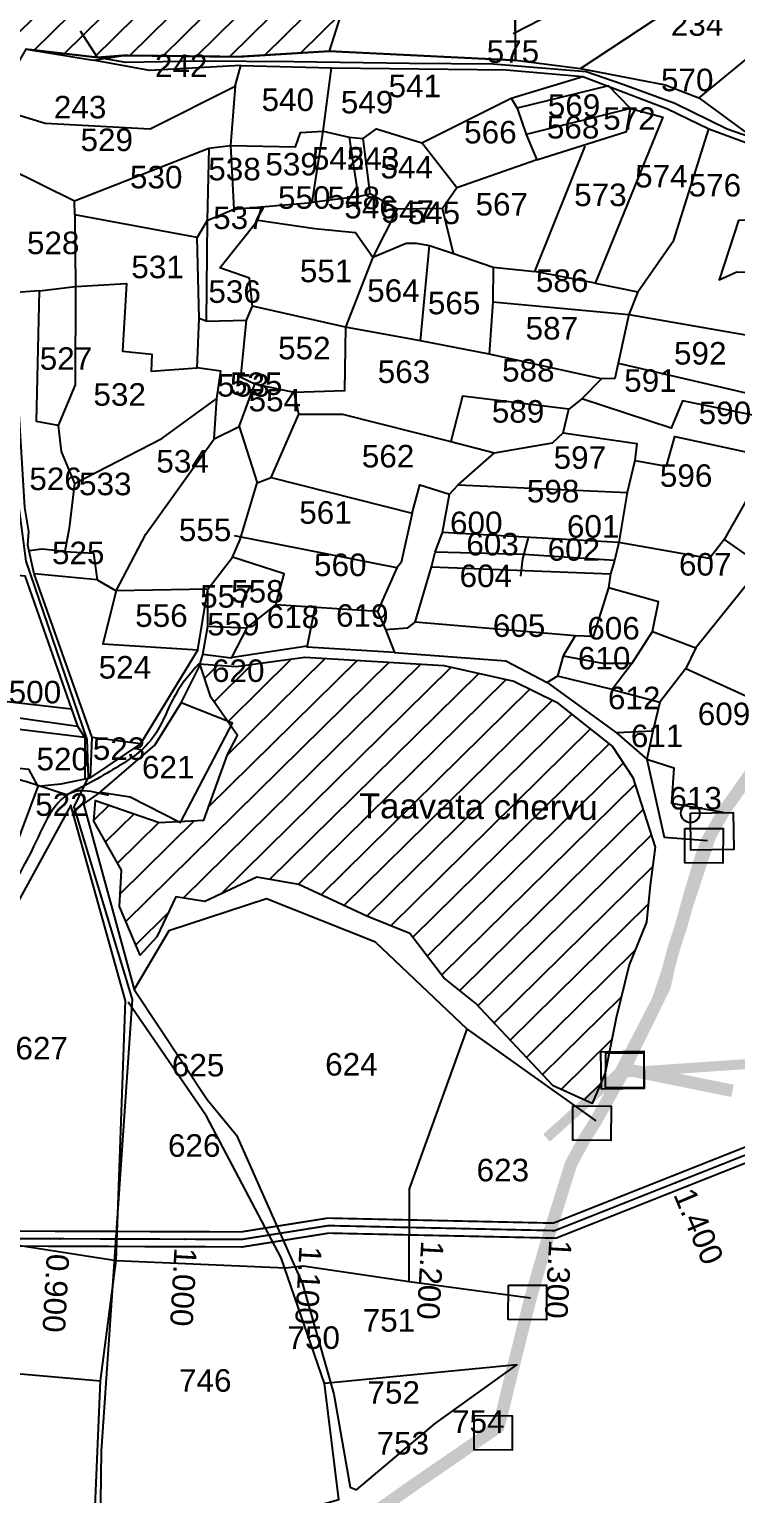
# Model space of a CAD drawing. Header units: inches. Extents: x 200003 to 248779, y 1594258 to 1607376.
# Drawn here: x 208333 to 208898, y 1600941 to 1602111 of the extents above; entities that cross this region are included whole.
import ezdxf
from ezdxf.enums import TextEntityAlignment as Align

# ---------------------------------------------------------------- set-up
doc = ezdxf.new("R2010")
doc.units = ezdxf.units.IN
doc.header["$LTSCALE"] = 15
doc.header["$MEASUREMENT"] = 0
doc.linetypes.add('DASHED2', pattern=[0.375, 0.25, -0.125])
doc.linetypes.add('HIDDEN2', pattern=[0.1875, 0.125, -0.0625])
for name, color, linetype in [('BOUNDRY STONES', 240, 'Continuous'), ('CANAL1', 7, 'Continuous'), ('CSMark', 72, 'Continuous'), ('PLOTS', 7, 'Continuous'), ('PLOTS NO', 7, 'Continuous'), ('ROADS', 1, 'Continuous'), ('STREAMS', 4, 'Continuous'), ('TEXT', 1, 'Continuous'), ('text2', 7, 'Continuous'), ('VILLAGE BOUNDRY', 5, 'Continuous'), ('VILLAGE STONES', 240, 'Continuous')]:
    doc.layers.add(name, color=color, linetype=linetype)
doc.styles.add('FONT1', font='Arial')
doc.styles.get("Standard").update_dxf_attribs({"font": 'arial.ttf'})
pattern_1 = [(44.56415, (198755.77, 1595783.688), (-13.244594, 13.447647), [])]

msp = doc.modelspace()

# ---------------------------------------------------------------- hatches: boundary and pattern name
at = {"layer": 'PLOTS'}
h = msp.add_hatch(dxfattribs=at)
h.set_pattern_fill('ANSI31', color=30, scale=5.944822, angle=-0.4359)
h.set_pattern_definition(pattern_1)
h.paths.add_polyline_path([(208330.5, 1602095), (208387.7, 1602088.4), (208408.4, 1602090), (208500.3, 1602089), (208572.8, 1602093.4), (208598.1, 1602173.9), (208587.4, 1602159.4), (208590.8, 1602171.5), (208579.6, 1602167.8), (208437.9, 1602204.3), (208429.2, 1602216.1), (208387.6, 1602227.8), (208378.2, 1602267.8), (208359.5, 1602269.1), (208356.9, 1602328.6), (208313.9, 1602342.3), (208304.8, 1602332), (208270.1, 1602322.6), (208268.7, 1602302.7), (208253, 1602304.3), (208228.2, 1602297.9), (208214.1, 1602280.2), (208195.9, 1602277.4), (208181.8, 1602241), (208181, 1602190.7), (208215.5, 1602126), (208256.7, 1602110.8), (208252.8, 1602050.4), (208273.7, 1602049.7), (208310.6, 1602060.6)])
h.paths.add_polyline_path([(208150.7, 1602164.1), (208195.8, 1602163.8), (208195.9, 1602188.1), (208150.9, 1602188.4)], flags=9)
h.paths.add_polyline_path([(208283.4, 1602197.7), (208328.3, 1602197.3), (208328.4, 1602221.2), (208283.5, 1602221.5)], flags=24)
h.paths.add_polyline_path([(208432, 1602070), (208476.9, 1602069.7), (208477.1, 1602093.6), (208432.2, 1602093.9)], flags=25)
h.paths.add_polyline_path([(208441.5, 1602111), (208486.4, 1602110.7), (208486.6, 1602134.6), (208441.6, 1602134.9)], flags=24)
h.paths.add_polyline_path([(208464.1, 1602174.6), (208509.1, 1602174.2), (208509.3, 1602198.5), (208464.3, 1602198.9)], flags=24)
h.paths.add_polyline_path([(208547.7, 1602122.1), (208592.7, 1602121.8), (208592.9, 1602146.1), (208547.8, 1602146.4)], flags=24)
at = {"layer": 'STREAMS'}
h = msp.add_hatch(dxfattribs=at)
h.set_pattern_fill('ANSI31', color=11, scale=5.944822, angle=-0.4359)
h.set_pattern_definition(pattern_1)
h.paths.add_polyline_path([(208553.4, 1601609.3), (208498.5, 1601601.8), (208469.5, 1601603.9), (208478.3, 1601577.3), (208491.7, 1601558), (208495.5, 1601556.5), (208494.3, 1601554.2), (208499.5, 1601546.7), (208491.4, 1601531.5), (208472.5, 1601479.1), (208454.4, 1601478), (208453.9, 1601477.1), (208452.4, 1601477.9), (208436.8, 1601477), (208386, 1601494.8), (208384.7, 1601478.2), (208406.9, 1601438.9), (208405.1, 1601410), (208421.8, 1601371.2), (208435, 1601385.7), (208450.2, 1601417.6), (208473.5, 1601413.9), (208514.8, 1601433.3), (208548.4, 1601427.5), (208602.8, 1601402.2), (208637.1, 1601388.5), (208664.5, 1601353.1), (208689.6, 1601332.8), (208751.7, 1601266.7), (208782.8, 1601252.6), (208793.3, 1601277.1), (208793.8, 1601279.4), (208793.9, 1601293), (208796.4, 1601292.9), (208802, 1601320.9), (208812.6, 1601363.5), (208826.3, 1601397.4), (208829.3, 1601427), (208833.4, 1601457.4), (208815.5, 1601513), (208799.3, 1601537.9), (208754.3, 1601573.3), (208720.2, 1601590), (208664.4, 1601602.5)])
h.paths.add_polyline_path([(208477.5, 1601586.4), (208522.6, 1601586), (208522.7, 1601610.3), (208477.7, 1601610.6)], flags=9)

# ---------------------------------------------------------------- linework, layer by layer
at = {"layer": 'BOUNDRY STONES'}
for points in [[(208857.1, 1601472.4), (208887.5, 1601472.2), (208887.3, 1601444.6), (208856.9, 1601444.9)], [(208793.9, 1601293), (208824.3, 1601292.7), (208824.1, 1601265.2), (208793.7, 1601265.4)], [(208767.6, 1601250.8), (208798, 1601250.5), (208797.8, 1601223), (208767.4, 1601223.2)], [(208716.1, 1601107.5), (208746.5, 1601107.3), (208746.3, 1601079.8), (208715.9, 1601080)], [(208688.7, 1601003.3), (208719.1, 1601003.1), (208718.9, 1600975.5), (208688.5, 1600975.8)]]:
    msp.add_lwpolyline(points, close=True, dxfattribs=at)
at = {"layer": 'CANAL1', "color": 200, "const_width": 1.5}
for points in [[(213847.9, 1603004.1), (213100.6, 1603002), (212558.5, 1602926.9), (212181.5, 1602788.2), (212146.7, 1602795.4), (211198.2, 1602124.1), (210753.5, 1602136), (210508.5, 1601995.5), (210452.6, 1601976.5), (210448.6, 1601947.5), (210408.2, 1601934.4), (210109.8, 1601717.1), (209870.9, 1601589.1), (209640.5, 1601428.6), (209084.2, 1601288.7), (208751.9, 1601157), (208571.6, 1601161), (208502.5, 1601150), (208217.6, 1601151), (207563.7, 1601531.9)], [(213847.9, 1602992.1), (213101.4, 1602990), (212561.5, 1602915.1), (212182.5, 1602775.8), (212149.3, 1602782.6), (211201.8, 1602111.9), (210756.5, 1602124), (210513.5, 1601984.5), (210463.4, 1601967.5), (210459.4, 1601938.5), (210413.8, 1601923.6), (210116.2, 1601706.9), (209877.1, 1601578.9), (209645.5, 1601417.4), (209087.8, 1601277.3), (208754.1, 1601145), (208572.4, 1601149), (208503.5, 1601138), (208214.4, 1601139), (207557.7, 1601521.6)]]:
    msp.add_lwpolyline(points, dxfattribs=at)
at = {"layer": 'CANAL1', "color": 1, "linetype": 'HIDDEN2', "ltscale": 4, "const_width": 1.5}
msp.add_lwpolyline([(213848.8, 1602998.1), (213101, 1602996), (212560, 1602921), (212182, 1602782), (212148, 1602789), (211200, 1602118), (210755, 1602130), (210511, 1601990), (210458, 1601972), (210454, 1601943), (210411, 1601929), (210113, 1601712), (209874, 1601584), (209643, 1601423), (209086, 1601283), (208753, 1601151), (208572, 1601155), (208503, 1601144), (208216, 1601145), (207560.7, 1601526.8)], dxfattribs=at)
at = {"layer": 'CSMark', "color": 3, "linetype": 'Continuous'}
for p in [(208849.4, 1601189.2), (208556.9, 1601152.6), (208656.7, 1601153.1), (208756.4, 1601152.4), (208357.6, 1601144.5), (208457.6, 1601144.2)]:
    msp.add_point(p, dxfattribs=at)
at = {"layer": 'PLOTS'}
for points in [[(208987, 1603270.7), (208960.3, 1603224.7), (208936.3, 1603183.8), (208910.8, 1603145.1), (208897.9, 1603109.9), (208877.9, 1603058.7), (208862.9, 1602994.5), (208827.4, 1602896.7), (208785.4, 1602772.6), (208747.9, 1602704.7), (208716.9, 1602662.8), (208670.8, 1602586.4), (208645.6, 1602542.8), (208612.5, 1602434.3), (208602.2, 1602414.2), (208605.5, 1602351.8), (208611.6, 1602238.1), (208602.1, 1602195.1), (208598.2, 1602174), (208572.8, 1602093.4)], [(208773.6, 1602079.5), (208880, 1602149.8), (208898.2, 1602164.4), (208889.8, 1602174.6), (208872, 1602194.6)], [(208889.8, 1602174.6), (208859.6, 1602171.1), (208820.8, 1602159.3), (208719.9, 1602107.3)], [(208898.2, 1602164.4), (208922.6, 1602140.8), (208933.4, 1602109.6), (208868.3, 1602056)], [(208721, 1602139.6), (208721.6, 1602086.1)], [(208330.5, 1602095), (208384, 1602086.2), (208408.4, 1602090), (208500.3, 1602089), (208572.8, 1602093.4), (208721.6, 1602086.1), (208773.6, 1602079.5), (208841.2, 1602066.6), (208868.3, 1602056), (208907.4, 1602027.4)], [(208303.8, 1602048.8), (208345.9, 1602035.9), (208429.7, 1602031.4), (208497.7, 1602065.4), (208502.1, 1602082), (208429.2, 1602078), (208384, 1602086.2)], [(208502.1, 1602082), (208574.5, 1602080), (208714.1, 1602078.4), (208775.4, 1602073.2), (208843, 1602047.4), (208876.2, 1602031.3), (208944.6, 1602006), (208953.7, 1601988.8), (208948.8, 1601963.6), (208966.6, 1601970.1)], [(208595.9, 1601977.4), (208559.1, 1601972.5), (208568, 1602029.5), (208574.5, 1602080)], [(208315.3, 1602000.4), (208369.2, 1601973.9), (208476.5, 1602015.9), (208493.8, 1602018), (208545.8, 1602017.1), (208549.8, 1602028.4), (208568, 1602029.5), (208588.8, 1602024.6), (208600, 1602023.6), (208610.5, 1602031.4), (208646.8, 1602020.3), (208718.2, 1602055.9), (208775.4, 1602073.2)], [(208497.7, 1602065.4), (208493.8, 1602018), (208496.6, 1601967.3), (208559.1, 1601972.5)], [(208718.2, 1602055.9), (208722.9, 1602048), (208730.1, 1602026.8), (208738.7, 1602006.7), (208810.3, 1602029.1), (208813.5, 1602047.7), (208795.9, 1602065.6), (208722.9, 1602048)], [(208377.5, 1601511.8), (208382.1, 1601513), (208383.3, 1601545.1), (208336.9, 1601675.9), (208332, 1601698.7), (208332.6, 1601709.5), (208329.5, 1601728.7), (208319.2, 1601900.2), (208315.3, 1602000.4), (208315.8, 1602031.1), (208303.8, 1602048.8)], [(208813.5, 1602047.7), (208730.1, 1602026.8)], [(208813.5, 1602047.7), (208839.4, 1602040.6), (208785.2, 1601908), (208737.1, 1601917.4), (208777.3, 1602017.5)], [(208785.2, 1601908), (208819.5, 1601901), (208848.2, 1601942.3), (208876.2, 1602031.3)], [(208588.8, 1602024.6), (208595.9, 1601977.4), (208605.5, 1601979.5)], [(208674.8, 1601984.1), (208663.4, 1601967.8), (208627, 1601967.2), (208605.5, 1601979.5), (208600, 1602023.6)], [(208738.7, 1602006.7), (208674.8, 1601984.1), (208646.8, 1602020.3)], [(208476.5, 1602015.9), (208475.2, 1601958), (208496.6, 1601967.3)], [(208475.2, 1601958), (208467.3, 1601944.6), (208369.5, 1601962.7), (208369.2, 1601973.9)], [(208369.5, 1601962.7), (208369.9, 1601905.5), (208369.8, 1601826.7), (208356.1, 1601794.4), (208338.8, 1601797.5), (208341.3, 1601901.8), (208319.2, 1601900.2)], [(208474.5, 1601877.6), (208506.8, 1601878.4), (208511.5, 1601889.8), (208509.2, 1601912), (208485.4, 1601920.3), (208515.8, 1601958.5), (208518.8, 1601969.3)], [(208515.8, 1601958.5), (208561.2, 1601951.7), (208593.7, 1601948.4), (208607.7, 1601928.8), (208585.9, 1601872.9), (208511.5, 1601889.8)], [(208607.7, 1601928.8), (208634.4, 1601940), (208642.3, 1601939.9), (208652.8, 1601938.1), (208672, 1601931.8), (208663.4, 1601967.8)], [(208627, 1601967.2), (208607.7, 1601928.8)], [(208948.8, 1601963.6), (208933.3, 1601958.9), (208899.8, 1601958), (208884.5, 1601910.8), (208898.6, 1601917.1), (208942.8, 1601915.4), (208980.4, 1601911.7), (209004, 1601904.8), (209036.4, 1601904.8), (209050.9, 1601877.1), (209074, 1601875.5), (209100.4, 1601912.2), (209117.5, 1601938.7), (209253.7, 1601942.3)], [(208475.2, 1601958), (208474.5, 1601877.6), (208468.8, 1601879.8)], [(208341.3, 1601901.8), (208369.9, 1601905.5), (208410.7, 1601907.8), (208407.7, 1601853.7), (208431, 1601851.4), (208430.6, 1601837.8), (208467.2, 1601840.5), (208468.8, 1601879.8), (208467.3, 1601944.6)], [(208645.6, 1601862.1), (208652.8, 1601938.1)], [(208672, 1601931.8), (208703.8, 1601920.7), (208737.1, 1601917.4)], [(208703.8, 1601920.7), (208703.6, 1601893.1), (208700.6, 1601851.2), (208645.6, 1601862.1), (208585.9, 1601872.9)], [(208819.5, 1601901), (208812.3, 1601883.1), (208803.8, 1601844.2), (208801, 1601832), (208790.5, 1601831.7), (208700.6, 1601851.2)], [(208703.6, 1601893.1), (208812.3, 1601883.1), (208989.6, 1601852), (209014.5, 1601848.3), (209047.9, 1601843.2), (209050.9, 1601877.1)], [(208585.9, 1601872.9), (208584.9, 1601821.9), (208544.8, 1601820.8), (208513.2, 1601827.3), (208502.1, 1601832.8), (208506.8, 1601878.4)], [(208803.8, 1601844.2), (208969.9, 1601805.6)], [(209014.5, 1601848.3), (209005.3, 1601821.4), (208970.3, 1601760), (208966.5, 1601746.6), (208935.8, 1601704.2), (208918.5, 1601682.2), (208865.9, 1601616.7), (208857.7, 1601600.2), (208837, 1601573.2), (208831.3, 1601550), (208826.5, 1601527.7), (208848.3, 1601520.9), (208846.4, 1601492.5), (208887.7, 1601485.3)], [(208356.1, 1601794.4), (208358.5, 1601773.6), (208369.1, 1601747.9), (208439.1, 1601784), (208482.9, 1601815.9), (208486.1, 1601837.6), (208467.2, 1601840.5)], [(208790.5, 1601831.7), (208774.7, 1601815.7), (208764.4, 1601807.5)], [(208480.9, 1601783.6), (208500.9, 1601793.4), (208513.2, 1601827.3)], [(208500.9, 1601793.4), (208515.3, 1601748.5), (208526.4, 1601752.9), (208548.6, 1601803.3), (208544.8, 1601820.8)], [(208548.6, 1601803.3), (208583.5, 1601803.3), (208669.9, 1601781.6), (208704.9, 1601772.5), (208751.2, 1601780.5), (208759.8, 1601788.4), (208764.4, 1601807.5), (208679.2, 1601817.8), (208669.9, 1601781.6)], [(208387.2, 1601671.1), (208402.5, 1601662.1), (208426.1, 1601707.6), (208480.9, 1601783.6), (208482.9, 1601815.9)], [(208963.8, 1601791.8), (208855, 1601813.9), (208846.1, 1601792.1), (208774.7, 1601815.7)], [(208759.8, 1601788.4), (208818.6, 1601779.9), (208816.9, 1601766.3), (208811, 1601740.8), (208804.2, 1601700.7), (208800.7, 1601686.4), (208797.5, 1601675.8), (208796, 1601664.6), (208783.7, 1601625.7), (208769.4, 1601626.3), (208641.4, 1601637.1), (208654.6, 1601681.4), (208657.5, 1601693.1), (208663.3, 1601708.8), (208668.8, 1601739.5)], [(208816.9, 1601766.3), (208842.4, 1601761.8), (208849.1, 1601785.6), (208914.3, 1601771.5), (208924.6, 1601775.7), (208931.1, 1601776.2), (208949.8, 1601769.2), (208944.3, 1601764.2)], [(208475.7, 1601663.5), (208495.4, 1601689), (208501.5, 1601703.3), (208515.3, 1601748.5), (208526.4, 1601752.9), (208639, 1601724.2), (208645.3, 1601746.9), (208668.8, 1601739.5), (208675.8, 1601747), (208704.9, 1601772.5)], [(208970.3, 1601760), (208944.3, 1601764.2), (208938, 1601750), (208914.7, 1601749.9), (208888.3, 1601703.3), (208918.5, 1601682.2)], [(208036.5, 1601756.1), (208079.7, 1601748.7), (208152, 1601718.3), (208187.7, 1601743.8), (208263.4, 1601731.5), (208257.3, 1601697.6), (208254.8, 1601682), (208276.9, 1601679.3), (208329.5, 1601674.3), (208366.8, 1601567.6), (208371.5, 1601554), (208377.4, 1601544.9), (208377.5, 1601511.8), (208358.3, 1601507.8), (208339.9, 1601505.8), (208299, 1601396.6), (208267.1, 1601325.7), (208226.9, 1601154.1), (208210.6, 1601076.9), (208183.6, 1601046.5), (208165.5, 1600997.2), (208179.2, 1600904.2)], [(208369.1, 1601747.9), (208365, 1601712.4), (208361.5, 1601693.6), (208384.4, 1601692.3), (208387.2, 1601671.1), (208336.9, 1601675.9)], [(208675.8, 1601747), (208811, 1601740.8)], [(208639, 1601724.2), (208630.2, 1601684.9), (208626.8, 1601680.7), (208497, 1601706.1)], [(208804.2, 1601700.7), (208663.3, 1601708.8)], [(208731.7, 1601704.9), (208727.3, 1601687.8), (208725.7, 1601673.8)], [(208888.3, 1601703.3), (208876.8, 1601688.1), (208804.2, 1601700.7)], [(208361.5, 1601693.6), (208343.1, 1601695.4), (208333.1, 1601694.2)], [(208800.7, 1601686.4), (208728.4, 1601691.2), (208657.5, 1601693.1)], [(208626.8, 1601680.7), (208611.4, 1601645.8), (208530, 1601650.9), (208536.9, 1601675.8), (208495.4, 1601689)], [(208654.6, 1601681.4), (208797.5, 1601675.8)], [(208389.6, 1601501.4), (208433.3, 1601538.8), (208454.4, 1601572.8), (208468.8, 1601601.4), (208471.7, 1601611.3), (208475.7, 1601634.1), (208475.7, 1601663.5)], [(208402.5, 1601662.1), (208391.8, 1601619.8), (208467.7, 1601615), (208475.7, 1601663.5), (208402.5, 1601662.1)], [(208831.2, 1601629.7), (208835.9, 1601653.5), (208796, 1601664.6)], [(208475.7, 1601634.1), (208506.9, 1601632.6), (208530, 1601650.9)], [(208624.9, 1601612.9), (208555.2, 1601617.3), (208561.8, 1601650.5)], [(208611.4, 1601645.8), (208617.7, 1601631.4), (208635.7, 1601632.7), (208641.4, 1601637.1)], [(208506.9, 1601632.6), (208494.4, 1601608.5), (208471.7, 1601611.3)], [(208617.7, 1601631.4), (208624.9, 1601612.9), (208713.9, 1601606.3), (208747, 1601589.1), (208802.3, 1601548.8), (208826.5, 1601527.7)], [(208769.4, 1601626.3), (208759.8, 1601610.3), (208755.1, 1601594.1), (208747, 1601589.1)], [(208759.8, 1601610.3), (208791.2, 1601604.5), (208815, 1601604.3), (208831.2, 1601629.7), (208865.9, 1601616.7)], [(208467.7, 1601615), (208422, 1601539.9), (208383.3, 1601545.1)], [(208555.2, 1601617.9), (208493.9, 1601608.8)], [(208815, 1601604.3), (208798.9, 1601583.4), (208755.1, 1601594.1)], [(208857.7, 1601600.2), (208938.6, 1601563.5)], [(208228.8, 1601574.2), (208371.5, 1601554)], [(208366.8, 1601567.6), (208252.3, 1601580.6)], [(208389.6, 1601501.4), (208413.7, 1601497.5), (208453.9, 1601477.1), (208495.5, 1601556.5), (208454.4, 1601572.8)], [(208798.9, 1601583.4), (208837, 1601573.2)], [(208377.4, 1601544.9), (208219.7, 1601564.3)], [(208831.3, 1601550), (208802.3, 1601548.8)], [(208422, 1601539.9), (208382.1, 1601513)], [(208208.3, 1601533.9), (208332.4, 1601519.7), (208339.9, 1601505.8)], [(208826.5, 1601527.7), (208840.4, 1601465.5), (208875.1, 1601462.8)], [(208383, 1600867.8), (208390.1, 1601030.9), (208402.5, 1601127.2), (208410.1, 1601334.5), (208366.3, 1601490.9), (208309.5, 1601387.6), (208283.2, 1601322.4), (208247.3, 1601147.1), (208219.5, 1601045.9), (208192.4, 1600992.9), (208213.9, 1600904.9)], [(208389.6, 1601501.4), (208376.4, 1601492.1)], [(208376.4, 1601492.1), (208416.8, 1601343.7), (208475.3, 1601255.9), (208498.7, 1601227.3), (208551.4, 1601108.4), (208576.5, 1601020.4), (208589.4, 1600945.9), (208594.7, 1600944), (208657.5, 1600996.9), (208722.6, 1601043.9), (208569, 1601028.8)], [(208636.8, 1601110.3), (208636.9, 1601184.5), (208682.9, 1601312.1), (208609.8, 1601381.4), (208522.7, 1601416.2), (208444.7, 1601390.5), (208416.8, 1601343.7)], [(207754.6, 1600510.7), (207853.8, 1600541.9), (208062.3, 1600613.4), (208198.7, 1600648.5), (208217.7, 1600658), (208278.9, 1600748.1), (208313.4, 1600781.8), (208387.1, 1600852.8), (208397.3, 1600919), (208547.4, 1600926.8), (208580.5, 1600936.1), (208569, 1601028.8), (208534.5, 1601129.3), (208474.8, 1601242.4), (208412, 1601333.5)], [(208682.9, 1601312.1), (208785.9, 1601238.6)], [(208250.3, 1601150.9), (208402.5, 1601127.2), (208537.8, 1601121.2), (208551.9, 1601122.9), (208636.8, 1601110.3), (208733.7, 1601097.3)], [(208219.5, 1601045.9), (208390.1, 1601030.9)]]:
    msp.add_lwpolyline(points, dxfattribs=at)
at = {"layer": 'PLOTS', "color": 30, "const_width": 1.59}
msp.add_lwpolyline([(208721, 1602139.6), (208721.4, 1602108.1), (208721.6, 1602086.1), (208572.8, 1602093.4), (208500.3, 1602089), (208408.4, 1602090), (208387.7, 1602088.4), (208330.5, 1602095), (208303.8, 1602048.8), (208252.8, 1602050.4), (208256.7, 1602110.8), (208215.5, 1602126)], dxfattribs=at)
at = {"layer": 'ROADS'}
for points in [[(209279.9, 1601949.5), (209175, 1602001.2), (209097, 1602038.9), (209068, 1602048.6), (209032.1, 1602040.1), (208979.8, 1602021.6), (208949.7, 1602010.7), (208890.8, 1602031), (208848.9, 1602051.6), (208807.5, 1602066.9), (208778.2, 1602076.9), (208703.9, 1602083), (208637, 1602083.5), (208544.4, 1602084.9), (208469.2, 1602085.5), (208410.2, 1602084.3), (208387.7, 1602088.4), (208373.9, 1602109.3)], [(208389.8, 1600894.1), (208390.9, 1600974.7), (208415.5, 1601335.6), (208369, 1601489.6), (208380.4, 1601513.3), (208379.4, 1601543.3), (208330.5, 1601686), (208323.9, 1601736.4), (208314.1, 1601938), (208306.6, 1602050.4)]]:
    msp.add_lwpolyline(points, dxfattribs=at)
at = {"layer": 'STREAMS'}
msp.add_lwpolyline([(208468.6, 1601604), (208498.5, 1601601.8), (208553.4, 1601609.3), (208664.4, 1601602.5), (208720.2, 1601590), (208754.3, 1601573.3), (208799.3, 1601537.9), (208815.5, 1601513), (208833.4, 1601457.4), (208829.3, 1601427), (208826.3, 1601397.4), (208812.6, 1601363.5), (208802, 1601320.9), (208793.3, 1601277.1), (208782.8, 1601252.6), (208751.7, 1601266.7), (208689.6, 1601332.8), (208664.5, 1601353.1), (208637.1, 1601388.5), (208602.8, 1601402.2), (208548.4, 1601427.5), (208514.8, 1601433.3), (208473.5, 1601413.9), (208450.2, 1601417.6), (208435, 1601385.7), (208421.8, 1601371.2), (208405.1, 1601410), (208406.9, 1601438.9), (208384.7, 1601478.2), (208386, 1601494.8), (208436.8, 1601477), (208472.5, 1601479.1), (208491.4, 1601531.5), (208499.5, 1601546.7), (208478.3, 1601577.3), (208469.5, 1601603.9)], dxfattribs=at)
for points in [[(209062.2, 1604022.3), (209053.3, 1603971.2), (209042, 1603933.9), (209028, 1603907.9), (209017.4, 1603829.9), (208982.8, 1603787.1), (208963.8, 1603714.4), (208917.8, 1603673.4), (208850.6, 1603619.5), (208770.1, 1603553.4), (208701.2, 1603505.6), (208653.3, 1603455), (208602.4, 1603359.9), (208573.7, 1603293.4), (208537.8, 1603197), (208515.5, 1603147.1), (208488.6, 1603078.8), (208454.1, 1603051), (208378.3, 1603021.7), (208313.1, 1603002), (208233, 1602992.1), (208148.5, 1602967.2), (208079.1, 1602937.4), (207983.1, 1602919.7), (207854.5, 1602882), (207797.1, 1602845.6), (207791.1, 1602749.9), (207818.4, 1602635.9), (207834.7, 1602582.2), (207810.5, 1602523.5), (207770.6, 1602474.6), (207736.3, 1602469.6), (207690.9, 1602509.5), (207593.1, 1602510), (207528.9, 1602508.7), (207470.7, 1602487.2), (207411.5, 1602326.9), (207374, 1602251.7), (207331.3, 1602185.2), (207301.5, 1602087.1), (207293.9, 1602009), (207299.8, 1601968.5), (207302.8, 1601900.3), (207278.2, 1601791.6), (207301.2, 1601697.4), (207324.5, 1601641), (207377.6, 1601555.8), (207414, 1601495), (207436.5, 1601445.6), (207466.9, 1601401.4), (207485.1, 1601354.8), (207507.6, 1601310.7), (207518.8, 1601273.3), (207546.7, 1601239.7)], [(208468.6, 1601604), (208449.8, 1601579.2), (208441, 1601561), (208429.6, 1601542), (208402.5, 1601520.9), (208381.9, 1601509), (208362.8, 1601499.2)], [(208362.8, 1601499.2), (208310.2, 1601515.7), (208256, 1601522.2), (208237.9, 1601520.8), (208215.8, 1601537.9), (208176.4, 1601549.5), (208146.3, 1601556.1), (208098, 1601567.1), (208051.6, 1601553.5), (207990.9, 1601544.2), (207944, 1601519)], [(208396.7, 1601498.6), (208369.9, 1601501.8), (208334.8, 1601454.2), (208318.5, 1601423.9), (208309.4, 1601402.5), (208302.1, 1601383.4), (208283.3, 1601354.9), (208277.7, 1601318.6), (208260, 1601272.8), (208249.4, 1601209), (208227.7, 1601112.2), (208209.9, 1601052.1), (208181.5, 1601011.7), (208191.3, 1600959.7), (208192.7, 1600908.4), (208175.9, 1600823.5), (208178, 1600787.1), (208174.1, 1600747.1), (208169.2, 1600722.1), (208176.1, 1600695.8), (208190.9, 1600670), (208205.1, 1600653.2)]]:
    msp.add_spline(points, degree=3, dxfattribs=at)
at = {"layer": 'text2'}
msp.add_circle((208861.4, 1601484.6), 7.53, dxfattribs=at)
at = {"layer": 'VILLAGE BOUNDRY', "linetype": 'DASHED2', "ltscale": 8, "const_width": 8}
msp.add_lwpolyline([(208940.4, 1601286.4), (208804.4, 1601277.1), (208746.5, 1601225.1), (208804.4, 1601277.1), (208834.7, 1601335.6), (208880.5, 1601473.7), (208945.6, 1601571.1)], dxfattribs=at)
at = {"layer": 'VILLAGE BOUNDRY', "color": 5, "linetype": 'DASHED2', "ltscale": 8}
msp.add_lwpolyline([(208911.1, 1601518.6, 10, 10, 0), (208887.7, 1601485.3, 10, 10, 0), (208875.1, 1601462.8, 10, 10, 0), (208870.2, 1601450.3, 10, 10, 0), (208860.5, 1601418.1, 10, 10, 0), (208854, 1601394.4, 10, 10, 0), (208848.2, 1601376.6, 10, 10, 0), (208844.4, 1601362.5, 10, 10, 0), (208840.6, 1601345.7, 10, 10, 0), (208813.8, 1601291.1, 10, 10, 0), (208809.1, 1601280.1, 10, 10, 0), (208895.1, 1601262.7, 10, 10, 0), (208809.1, 1601280.1, 10, 10, 0), (208785.9, 1601238.6, 10, 10, 0), (208776.6, 1601223.9, 10, 10, 0), (208765.9, 1601204, 10, 10, 0), (208747.9, 1601146.3, 10, 10, 0), (208733.7, 1601097.3, 10, 10, 0), (208719.7, 1601041.5, 10, 10, 0), (208710.4, 1601003.4, 10, 10, 0), (208707.8, 1600994.2, 10, 10, 0), (208640.2, 1600947.7, 10, 10, 0), (208605.9, 1600923.6, 10, 10, 0)], format="xyseb", dxfattribs=at)
at = {"layer": 'VILLAGE STONES'}
for points in [[(208861.4, 1601484.6), (208895.6, 1601485.1), (208896.1, 1601455.4), (208861.9, 1601454.9)], [(208789.9, 1601293.8), (208824.1, 1601294.3), (208824.5, 1601264.6), (208790.3, 1601264.1)]]:
    msp.add_lwpolyline(points, close=True, dxfattribs=at)

# ---------------------------------------------------------------- texts
at = {"layer": 'CSMark', "color": 1, "linetype": 'Continuous', "style": 'FONT1'}
for s, rotation, p in [('1.400', 292.9609, (208855.8, 1601183.4)), ('1.200', 266.7682, (208655.3, 1601142.7)), ('1.300', 266.7682, (208757.6, 1601143.5)), ('0.900', 266.7682, (208356.1, 1601132.4)), ('1.000', 266.7682, (208458.1, 1601137.3)), ('1.100', 266.7682, (208558, 1601138.6))]:
    msp.add_text(s, height=18, rotation=rotation, dxfattribs=at).set_placement(p, align=Align.MIDDLE_LEFT)
at = {"layer": 'PLOTS NO'}
for s, p in [('234', (208866.8, 1602114.7)), ('575', (208719.6, 1602093.1)), ('242', (208454.5, 1602081.8)), ('570', (208858.9, 1602070.4)), ('540', (208539.7, 1602054.6)), ('541', (208641.2, 1602065.6)), ('243', (208373.7, 1602048.7)), ('549', (208603, 1602052.7)), ('569', (208768.4, 1602050)), ('568', (208767.7, 1602032.6)), ('572', (208812.7, 1602039.6)), ('529', (208395, 1602022.6)), ('566', (208701.6, 1602028.7)), ('542', (208579.9, 1602007.8)), ('543', (208607.8, 1602007.6)), ('538', (208497.1, 1601999.2)), ('539', (208542.7, 1602003.1)), ('544', (208634.7, 1602000.7)), ('530', (208434.5, 1601992.8)), ('574', (208838.2, 1601993.5)), ('576', (208881, 1601986.3)), ('550', (208552.8, 1601976.5)), ('548', (208592.4, 1601976.2)), ('573', (208789.5, 1601978.6)), ('546', (208605.8, 1601968.8)), ('547', (208635.6, 1601965.3)), ('545', (208656.4, 1601964.2)), ('567', (208710.7, 1601971.1)), ('537', (208501, 1601960.3)), ('528', (208352.2, 1601940.2)), ('531', (208435.6, 1601921)), ('551', (208570.3, 1601917.8)), ('586', (208758.9, 1601910)), ('536', (208497.2, 1601901.3)), ('564', (208624.1, 1601902.1)), ('565', (208672.6, 1601892.2)), ('587', (208750.7, 1601872)), ('552', (208552.9, 1601856.2)), ('527', (208362.4, 1601847.8)), ('592', (208869.3, 1601852)), ('563', (208632.5, 1601837.3)), ('588', (208731.9, 1601838.4)), ('553', (208504.1, 1601826.4)), ('535', (208514.4, 1601827.7)), ('591', (208829.5, 1601830.2)), ('532', (208405.3, 1601819.1)), ('554', (208529.3, 1601814.6)), ('589', (208723.7, 1601805.6)), ('590', (208889, 1601804.4)), ('534', (208455.6, 1601765.7)), ('562', (208619.8, 1601769.8)), ('597', (208773.1, 1601768.7)), ('526', (208354.1, 1601751.7)), ('596', (208858, 1601754.3)), ('533', (208393.8, 1601747.6)), ('598', (208751.7, 1601741.9)), ('561', (208569.8, 1601724.8)), ('600', (208690.3, 1601716.5)), ('555', (208473.6, 1601710.9)), ('601', (208783.7, 1601713.7)), ('525', (208372.2, 1601692.5)), ('603', (208703.3, 1601699.5)), ('602', (208768.3, 1601695.3)), ('560', (208581.6, 1601683)), ('607', (208873.3, 1601683.4)), ('604', (208697.9, 1601674.2)), ('557', (208490.6, 1601657.8)), ('558', (208515.4, 1601661.8)), ('556', (208438.7, 1601642.4)), ('559', (208496.2, 1601635.6)), ('618', (208543.8, 1601641.4)), ('619', (208599.2, 1601642.5)), ('605', (208724.5, 1601634.4)), ('606', (208800, 1601632.3)), ('524', (208409.5, 1601601.1)), ('620', (208500.1, 1601598.4)), ('610', (208792.5, 1601608.4)), ('500', (208337.6, 1601581.3)), ('612', (208816.5, 1601576.6)), ('609', (208888.3, 1601563.9)), ('611', (208834.8, 1601546.3)), ('520', (208359.8, 1601527.8)), ('523', (208404.8, 1601536.1)), ('621', (208444.1, 1601521.3)), ('613', (208865.6, 1601496.5)), ('522', (208358.8, 1601491.4)), ('627', (208343, 1601296.8)), ('625', (208468, 1601283.2)), ('624', (208590.5, 1601283.9)), ('626', (208464.9, 1601219)), ('623', (208711.5, 1601199.4)), ('751', (208620.5, 1601079.3)), ('750', (208560.4, 1601065.5)), ('746', (208473.7, 1601031.3)), ('752', (208624.3, 1601021.7)), ('754', (208691.9, 1600998.4)), ('753', (208631.6, 1600981.1))]:
    msp.add_text(s, height=18, dxfattribs=at).set_placement(p, align=Align.MIDDLE_CENTER)
at = {"layer": 'TEXT'}
msp.add_text('Taavata chervu', height=19.816, rotation=359.5641, dxfattribs=at).set_placement((208596.5, 1601480.6))

doc.saveas('drawing.dxf')
